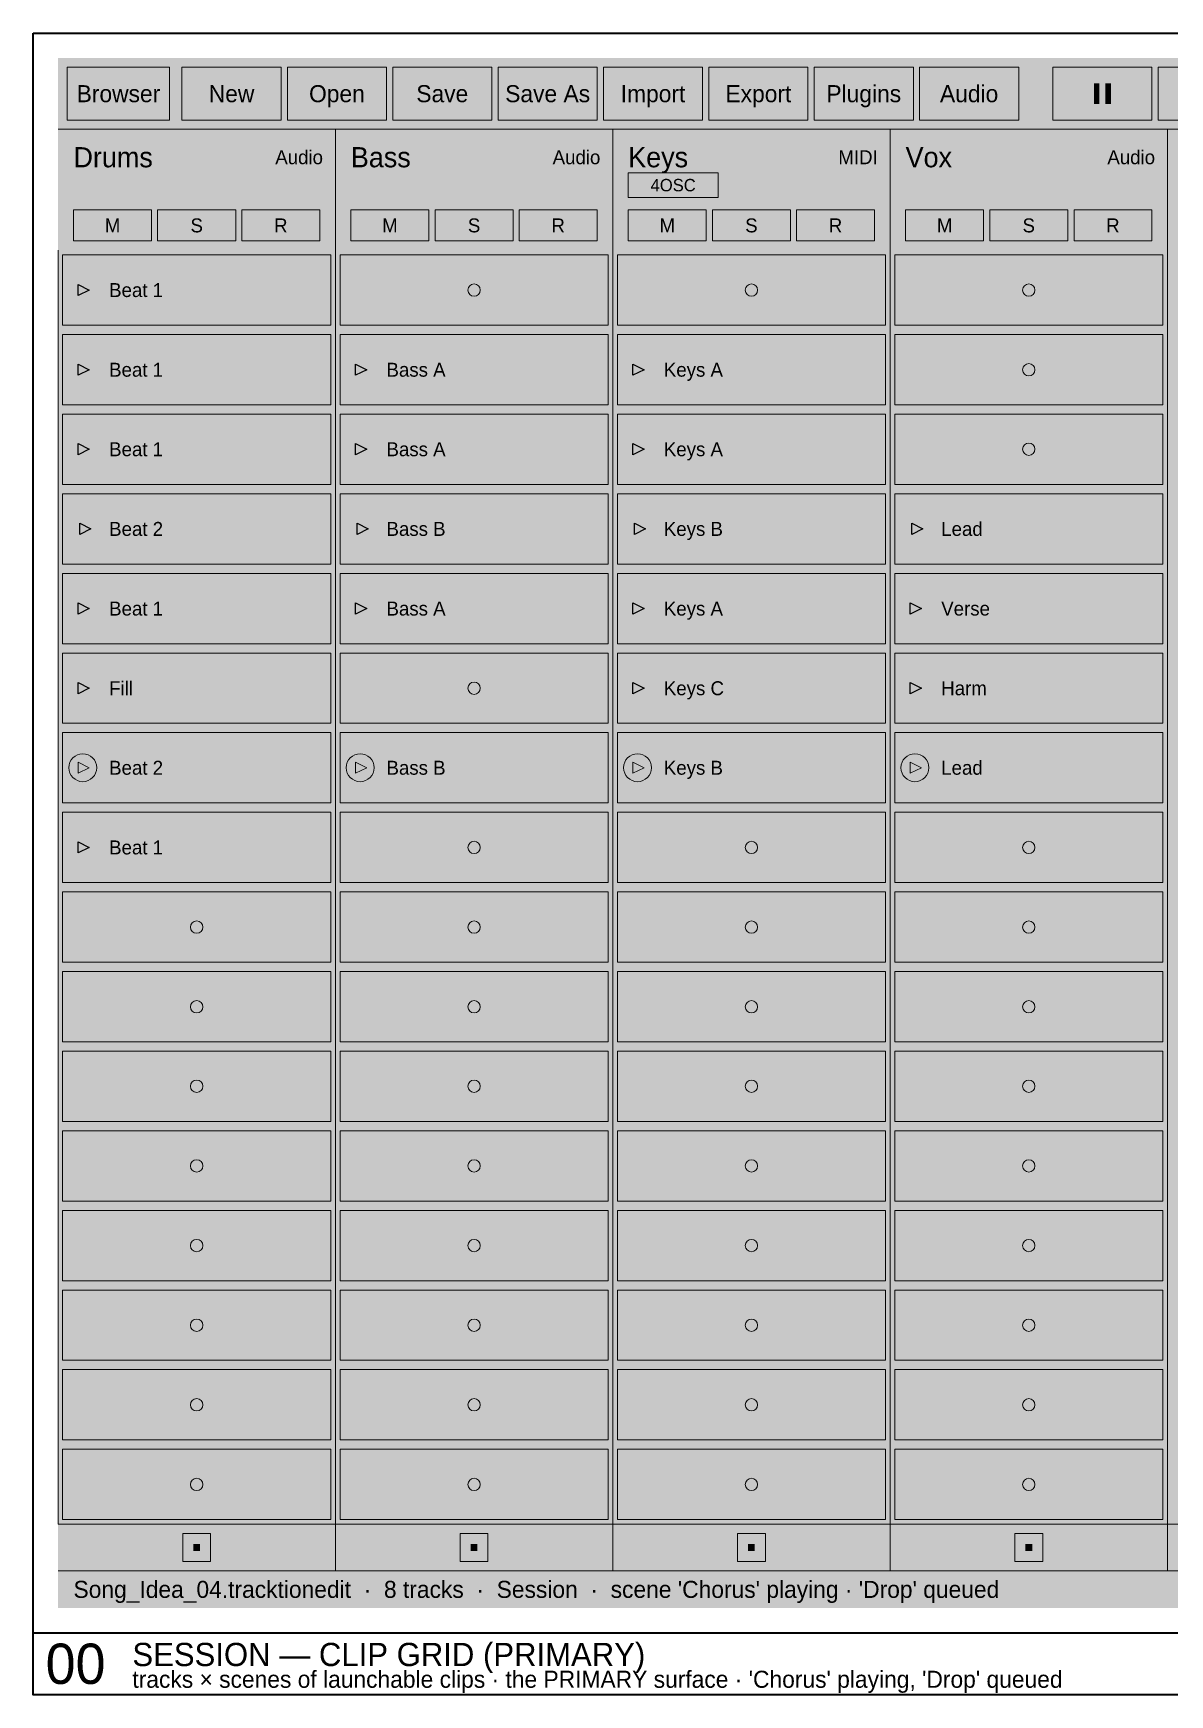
# Model space of a CAD drawing. Extents: x -16 to 1616, y -1056 to 16.
# Drawn here: x -16 to 718, y -1056 to 16 of the extents above; entities that cross this region are included whole.
import ezdxf
from ezdxf.enums import TextEntityAlignment as Align

# ---------------------------------------------------------------- set-up
doc = ezdxf.new("R2010")
doc.units = 0
for name, color, linetype, lineweight, true_color in [('FORGE-DIM', 7, 'Continuous', 9, 0x9aa2a8), ('FORGE-SHEET', 7, 'Continuous', 35, 0x9aa2a8), ('UI-ACCENT', 7, 'Continuous', 18, 0xe0902f), ('UI-CLIP', 7, 'Continuous', 13, 0x2d3135), ('UI-GHOST', 7, 'Continuous', 9, 0x555c62), ('UI-HAIRLINE', 7, 'Continuous', 9, 0x34383c)]:
    doc.layers.add(name, color=color, linetype=linetype, lineweight=lineweight, true_color=true_color)
for name, color, linetype, true_color in [('FORGE-TITLE', 7, 'Continuous', 0xd6d9dc), ('UI-PANEL-BG', 7, 'Continuous', 0x232629), ('UI-RAISED', 7, 'Continuous', 0x2d3135), ('UI-SHELL-BG', 7, 'Continuous', 0x1a1c1e), ('UI-TEXT', 7, 'Continuous', 0xd6d9dc), ('UI-TEXT-SEC', 7, 'Continuous', 0x8a9095)]:
    doc.layers.add(name, color=color, linetype=linetype, true_color=true_color)

msp = doc.modelspace()

# ---------------------------------------------------------------- hatches: boundary and pattern name
at = {"layer": 'UI-ACCENT', "true_color": 0xe0902f}
h = msp.add_hatch(color=7, dxfattribs=at)
h.dxf.hatch_style = 1
edge = h.paths.add_edge_path()
edge.add_arc((16, -303.8), 9, 0, 360)
h = msp.add_hatch(color=7, dxfattribs=at)
h.dxf.hatch_style = 1
edge = h.paths.add_edge_path()
edge.add_arc((195, -303.8), 9, 0, 360)
h = msp.add_hatch(color=7, dxfattribs=at)
h.dxf.hatch_style = 1
edge = h.paths.add_edge_path()
edge.add_arc((374, -303.8), 9, 0, 360)
h = msp.add_hatch(color=7, dxfattribs=at)
h.dxf.hatch_style = 1
edge = h.paths.add_edge_path()
edge.add_arc((553, -303.8), 9, 0, 360)
at = {"layer": 'UI-ACCENT'}
h = msp.add_hatch(color=256, dxfattribs=at)
h.dxf.hatch_style = 1
h.paths.add_polyline_path([(87.3, -958.8), (91.7, -958.8), (91.7, -963.2), (87.3, -963.2)])
h = msp.add_hatch(color=256, dxfattribs=at)
h.dxf.hatch_style = 1
h.paths.add_polyline_path([(266.3, -958.8), (270.7, -958.8), (270.7, -963.2), (266.3, -963.2)])
h = msp.add_hatch(color=256, dxfattribs=at)
h.dxf.hatch_style = 1
h.paths.add_polyline_path([(445.3, -958.8), (449.7, -958.8), (449.7, -963.2), (445.3, -963.2)])
h = msp.add_hatch(color=256, dxfattribs=at)
h.dxf.hatch_style = 1
h.paths.add_polyline_path([(624.3, -958.8), (628.7, -958.8), (628.7, -963.2), (624.3, -963.2)])
at = {"layer": 'UI-CLIP', "true_color": 0xc86e3c}
h = msp.add_hatch(color=7, dxfattribs=at)
h.dxf.hatch_style = 1
h.paths.add_polyline_path([(0, -46), (179, -46), (179, -51), (0, -51)])
at = {"layer": 'UI-CLIP', "true_color": 0x4e9aa6}
h = msp.add_hatch(color=7, dxfattribs=at)
h.dxf.hatch_style = 1
h.paths.add_polyline_path([(179, -46), (358, -46), (358, -51), (179, -51)])
at = {"layer": 'UI-CLIP', "true_color": 0x9a6fb0}
h = msp.add_hatch(color=7, dxfattribs=at)
h.dxf.hatch_style = 1
h.paths.add_polyline_path([(358, -46), (537, -46), (537, -51), (358, -51)])
at = {"layer": 'UI-CLIP', "true_color": 0x6fa855}
h = msp.add_hatch(color=7, dxfattribs=at)
h.dxf.hatch_style = 1
h.paths.add_polyline_path([(537, -46), (716, -46), (716, -51), (537, -51)])
at = {"layer": 'UI-CLIP', "true_color": 0xc95b6b}
h = msp.add_hatch(color=7, dxfattribs=at)
h.dxf.hatch_style = 1
h.paths.add_polyline_path([(716, -46), (895, -46), (895, -51), (716, -51)])
at = {"layer": 'UI-CLIP', "true_color": 0x71442b}
h = msp.add_hatch(color=7, dxfattribs=at)
h.dxf.hatch_style = 1
h.paths.add_polyline_path([(3, -127), (176, -127), (176, -172.4), (3, -172.4)])
h = msp.add_hatch(color=7, dxfattribs=at)
h.dxf.hatch_style = 1
h.paths.add_polyline_path([(3, -178.4), (176, -178.4), (176, -223.8), (3, -223.8)])
at = {"layer": 'UI-CLIP', "true_color": 0x345a60}
h = msp.add_hatch(color=7, dxfattribs=at)
h.dxf.hatch_style = 1
h.paths.add_polyline_path([(182, -178.4), (355, -178.4), (355, -223.8), (182, -223.8)])
at = {"layer": 'UI-CLIP', "true_color": 0x5a4465}
h = msp.add_hatch(color=7, dxfattribs=at)
h.dxf.hatch_style = 1
h.paths.add_polyline_path([(361, -178.4), (534, -178.4), (534, -223.8), (361, -223.8)])
at = {"layer": 'UI-CLIP', "true_color": 0x71442b}
h = msp.add_hatch(color=7, dxfattribs=at)
h.dxf.hatch_style = 1
h.paths.add_polyline_path([(3, -229.8), (176, -229.8), (176, -275.1), (3, -275.1)])
at = {"layer": 'UI-CLIP', "true_color": 0x345a60}
h = msp.add_hatch(color=7, dxfattribs=at)
h.dxf.hatch_style = 1
h.paths.add_polyline_path([(182, -229.8), (355, -229.8), (355, -275.1), (182, -275.1)])
at = {"layer": 'UI-CLIP', "true_color": 0x5a4465}
h = msp.add_hatch(color=7, dxfattribs=at)
h.dxf.hatch_style = 1
h.paths.add_polyline_path([(361, -229.8), (534, -229.8), (534, -275.1), (361, -275.1)])
at = {"layer": 'UI-CLIP', "true_color": 0x71442b}
h = msp.add_hatch(color=7, dxfattribs=at)
h.dxf.hatch_style = 1
h.paths.add_polyline_path([(3, -281.1), (176, -281.1), (176, -326.5), (3, -326.5)])
at = {"layer": 'UI-CLIP', "true_color": 0x345a60}
h = msp.add_hatch(color=7, dxfattribs=at)
h.dxf.hatch_style = 1
h.paths.add_polyline_path([(182, -281.1), (355, -281.1), (355, -326.5), (182, -326.5)])
at = {"layer": 'UI-CLIP', "true_color": 0x5a4465}
h = msp.add_hatch(color=7, dxfattribs=at)
h.dxf.hatch_style = 1
h.paths.add_polyline_path([(361, -281.1), (534, -281.1), (534, -326.5), (361, -326.5)])
at = {"layer": 'UI-CLIP', "true_color": 0x446137}
h = msp.add_hatch(color=7, dxfattribs=at)
h.dxf.hatch_style = 1
h.paths.add_polyline_path([(540, -281.1), (713, -281.1), (713, -326.5), (540, -326.5)])
at = {"layer": 'UI-CLIP', "true_color": 0xe0902f}
h = msp.add_hatch(color=7, dxfattribs=at)
h.dxf.hatch_style = 1
h.paths.add_polyline_path([(3, -323.5), (80.9, -323.5), (80.9, -326.5), (3, -326.5)])
h = msp.add_hatch(color=7, dxfattribs=at)
h.dxf.hatch_style = 1
h.paths.add_polyline_path([(182, -323.5), (259.9, -323.5), (259.9, -326.5), (182, -326.5)])
h = msp.add_hatch(color=7, dxfattribs=at)
h.dxf.hatch_style = 1
h.paths.add_polyline_path([(361, -323.5), (438.9, -323.5), (438.9, -326.5), (361, -326.5)])
h = msp.add_hatch(color=7, dxfattribs=at)
h.dxf.hatch_style = 1
h.paths.add_polyline_path([(540, -323.5), (617.9, -323.5), (617.9, -326.5), (540, -326.5)])
at = {"layer": 'UI-CLIP', "true_color": 0x71442b}
h = msp.add_hatch(color=7, dxfattribs=at)
h.dxf.hatch_style = 1
h.paths.add_polyline_path([(3, -332.5), (176, -332.5), (176, -377.9), (3, -377.9)])
at = {"layer": 'UI-CLIP', "true_color": 0x345a60}
h = msp.add_hatch(color=7, dxfattribs=at)
h.dxf.hatch_style = 1
h.paths.add_polyline_path([(182, -332.5), (355, -332.5), (355, -377.9), (182, -377.9)])
at = {"layer": 'UI-CLIP', "true_color": 0x5a4465}
h = msp.add_hatch(color=7, dxfattribs=at)
h.dxf.hatch_style = 1
h.paths.add_polyline_path([(361, -332.5), (534, -332.5), (534, -377.9), (361, -377.9)])
at = {"layer": 'UI-CLIP', "true_color": 0x446137}
h = msp.add_hatch(color=7, dxfattribs=at)
h.dxf.hatch_style = 1
h.paths.add_polyline_path([(540, -332.5), (713, -332.5), (713, -377.9), (540, -377.9)])
at = {"layer": 'UI-CLIP', "true_color": 0x71442b}
h = msp.add_hatch(color=7, dxfattribs=at)
h.dxf.hatch_style = 1
h.paths.add_polyline_path([(3, -383.9), (176, -383.9), (176, -429.2), (3, -429.2)])
at = {"layer": 'UI-CLIP', "true_color": 0x5a4465}
h = msp.add_hatch(color=7, dxfattribs=at)
h.dxf.hatch_style = 1
h.paths.add_polyline_path([(361, -383.9), (534, -383.9), (534, -429.2), (361, -429.2)])
at = {"layer": 'UI-CLIP', "true_color": 0x446137}
h = msp.add_hatch(color=7, dxfattribs=at)
h.dxf.hatch_style = 1
h.paths.add_polyline_path([(540, -383.9), (713, -383.9), (713, -429.2), (540, -429.2)])
at = {"layer": 'UI-CLIP', "true_color": 0x71442b}
h = msp.add_hatch(color=7, dxfattribs=at)
h.dxf.hatch_style = 1
h.paths.add_polyline_path([(3, -435.2), (176, -435.2), (176, -480.6), (3, -480.6)])
at = {"layer": 'UI-CLIP', "true_color": 0x345a60}
h = msp.add_hatch(color=7, dxfattribs=at)
h.dxf.hatch_style = 1
h.paths.add_polyline_path([(182, -435.2), (355, -435.2), (355, -480.6), (182, -480.6)])
at = {"layer": 'UI-CLIP', "true_color": 0x5a4465}
h = msp.add_hatch(color=7, dxfattribs=at)
h.dxf.hatch_style = 1
h.paths.add_polyline_path([(361, -435.2), (534, -435.2), (534, -480.6), (361, -480.6)])
at = {"layer": 'UI-CLIP', "true_color": 0x446137}
h = msp.add_hatch(color=7, dxfattribs=at)
h.dxf.hatch_style = 1
h.paths.add_polyline_path([(540, -435.2), (713, -435.2), (713, -480.6), (540, -480.6)])
at = {"layer": 'UI-CLIP', "true_color": 0x71442b}
h = msp.add_hatch(color=7, dxfattribs=at)
h.dxf.hatch_style = 1
h.paths.add_polyline_path([(3, -486.6), (176, -486.6), (176, -532), (3, -532)])
at = {"layer": 'UI-PANEL-BG'}
h = msp.add_hatch(color=256, dxfattribs=at)
h.dxf.hatch_style = 1
h.paths.add_polyline_path([(0, 0), (1600, 0), (1600, -46), (0, -46)])
h = msp.add_hatch(color=256, dxfattribs=at)
h.dxf.hatch_style = 1
h.paths.add_polyline_path([(0, -46), (179, -46), (179, -124), (0, -124)])
h = msp.add_hatch(color=256, dxfattribs=at)
h.dxf.hatch_style = 1
h.paths.add_polyline_path([(179, -46), (358, -46), (358, -124), (179, -124)])
h = msp.add_hatch(color=256, dxfattribs=at)
h.dxf.hatch_style = 1
h.paths.add_polyline_path([(358, -46), (537, -46), (537, -124), (358, -124)])
h = msp.add_hatch(color=256, dxfattribs=at)
h.dxf.hatch_style = 1
h.paths.add_polyline_path([(537, -46), (716, -46), (716, -124), (537, -124)])
h = msp.add_hatch(color=256, dxfattribs=at)
h.dxf.hatch_style = 1
h.paths.add_polyline_path([(716, -46), (895, -46), (895, -124), (716, -124)])
h = msp.add_hatch(color=256, dxfattribs=at)
h.dxf.hatch_style = 1
h.paths.add_polyline_path([(0, -946), (1600, -946), (1600, -976), (0, -976)])
h = msp.add_hatch(color=256, dxfattribs=at)
h.dxf.hatch_style = 1
h.paths.add_polyline_path([(0, -976), (1600, -976), (1600, -1000), (0, -1000)])
at = {"layer": 'UI-RAISED'}
h = msp.add_hatch(color=256, dxfattribs=at)
h.dxf.hatch_style = 1
h.paths.add_polyline_path([(6, -6), (72, -6), (72, -40), (6, -40)])
h = msp.add_hatch(color=256, dxfattribs=at)
h.dxf.hatch_style = 1
h.paths.add_polyline_path([(80, -6), (144, -6), (144, -40), (80, -40)])
h = msp.add_hatch(color=256, dxfattribs=at)
h.dxf.hatch_style = 1
h.paths.add_polyline_path([(148, -6), (212, -6), (212, -40), (148, -40)])
h = msp.add_hatch(color=256, dxfattribs=at)
h.dxf.hatch_style = 1
h.paths.add_polyline_path([(216, -6), (280, -6), (280, -40), (216, -40)])
h = msp.add_hatch(color=256, dxfattribs=at)
h.dxf.hatch_style = 1
h.paths.add_polyline_path([(284, -6), (348, -6), (348, -40), (284, -40)])
h = msp.add_hatch(color=256, dxfattribs=at)
h.dxf.hatch_style = 1
h.paths.add_polyline_path([(352, -6), (416, -6), (416, -40), (352, -40)])
h = msp.add_hatch(color=256, dxfattribs=at)
h.dxf.hatch_style = 1
h.paths.add_polyline_path([(420, -6), (484, -6), (484, -40), (420, -40)])
h = msp.add_hatch(color=256, dxfattribs=at)
h.dxf.hatch_style = 1
h.paths.add_polyline_path([(488, -6), (552, -6), (552, -40), (488, -40)])
h = msp.add_hatch(color=256, dxfattribs=at)
h.dxf.hatch_style = 1
h.paths.add_polyline_path([(556, -6), (620, -6), (620, -40), (556, -40)])
h = msp.add_hatch(color=256, dxfattribs=at)
h.dxf.hatch_style = 1
h.paths.add_polyline_path([(642, -6), (706, -6), (706, -40), (642, -40)])
h = msp.add_hatch(color=256, dxfattribs=at)
h.dxf.hatch_style = 1
h.paths.add_polyline_path([(710, -6), (774, -6), (774, -40), (710, -40)])
h = msp.add_hatch(color=256, dxfattribs=at)
h.dxf.hatch_style = 1
h.paths.add_polyline_path([(368, -74), (426, -74), (426, -90), (368, -90)])
h = msp.add_hatch(color=256, dxfattribs=at)
h.dxf.hatch_style = 1
h.paths.add_polyline_path([(10, -98), (60.3, -98), (60.3, -118), (10, -118)])
h = msp.add_hatch(color=256, dxfattribs=at)
h.dxf.hatch_style = 1
h.paths.add_polyline_path([(64.3, -98), (114.7, -98), (114.7, -118), (64.3, -118)])
h = msp.add_hatch(color=256, dxfattribs=at)
h.dxf.hatch_style = 1
h.paths.add_polyline_path([(118.7, -98), (169, -98), (169, -118), (118.7, -118)])
h = msp.add_hatch(color=256, dxfattribs=at)
h.dxf.hatch_style = 1
h.paths.add_polyline_path([(189, -98), (239.3, -98), (239.3, -118), (189, -118)])
h = msp.add_hatch(color=256, dxfattribs=at)
h.dxf.hatch_style = 1
h.paths.add_polyline_path([(243.3, -98), (293.7, -98), (293.7, -118), (243.3, -118)])
h = msp.add_hatch(color=256, dxfattribs=at)
h.dxf.hatch_style = 1
h.paths.add_polyline_path([(297.7, -98), (348, -98), (348, -118), (297.7, -118)])
h = msp.add_hatch(color=256, dxfattribs=at)
h.dxf.hatch_style = 1
h.paths.add_polyline_path([(368, -98), (418.3, -98), (418.3, -118), (368, -118)])
h = msp.add_hatch(color=256, dxfattribs=at)
h.dxf.hatch_style = 1
h.paths.add_polyline_path([(422.3, -98), (472.7, -98), (472.7, -118), (422.3, -118)])
h = msp.add_hatch(color=256, dxfattribs=at)
h.dxf.hatch_style = 1
h.paths.add_polyline_path([(476.7, -98), (527, -98), (527, -118), (476.7, -118)])
h = msp.add_hatch(color=256, dxfattribs=at)
h.dxf.hatch_style = 1
h.paths.add_polyline_path([(547, -98), (597.3, -98), (597.3, -118), (547, -118)])
h = msp.add_hatch(color=256, dxfattribs=at)
h.dxf.hatch_style = 1
h.paths.add_polyline_path([(601.3, -98), (651.7, -98), (651.7, -118), (601.3, -118)])
h = msp.add_hatch(color=256, dxfattribs=at)
h.dxf.hatch_style = 1
h.paths.add_polyline_path([(655.7, -98), (706, -98), (706, -118), (655.7, -118)])
h = msp.add_hatch(color=256, dxfattribs=at)
h.dxf.hatch_style = 1
h.paths.add_polyline_path([(80.5, -952), (98.5, -952), (98.5, -970), (80.5, -970)])
h = msp.add_hatch(color=256, dxfattribs=at)
h.dxf.hatch_style = 1
h.paths.add_polyline_path([(259.5, -952), (277.5, -952), (277.5, -970), (259.5, -970)])
h = msp.add_hatch(color=256, dxfattribs=at)
h.dxf.hatch_style = 1
h.paths.add_polyline_path([(438.5, -952), (456.5, -952), (456.5, -970), (438.5, -970)])
h = msp.add_hatch(color=256, dxfattribs=at)
h.dxf.hatch_style = 1
h.paths.add_polyline_path([(617.5, -952), (635.5, -952), (635.5, -970), (617.5, -970)])
at = {"layer": 'UI-SHELL-BG'}
h = msp.add_hatch(color=256, dxfattribs=at)
h.dxf.hatch_style = 1
h.paths.add_polyline_path([(0, -46), (1600, -46), (1600, -976), (0, -976)])
at = {"layer": 'UI-TEXT'}
h = msp.add_hatch(color=256, dxfattribs=at)
h.dxf.hatch_style = 1
h.paths.add_polyline_path([(668.5, -16.4), (672, -16.4), (672, -29.6), (668.5, -29.6)])
h = msp.add_hatch(color=256, dxfattribs=at)
h.dxf.hatch_style = 1
h.paths.add_polyline_path([(676, -16.4), (679.5, -16.4), (679.5, -29.6), (676, -29.6)])

# ---------------------------------------------------------------- linework, layer by layer
at = {"layer": 'FORGE-SHEET'}
msp.add_line((-16, -1016), (1616, -1016), dxfattribs=at)
msp.add_lwpolyline([(-16, 16), (1616, 16), (1616, -1056), (-16, -1056)], close=True, dxfattribs=at)
at = {"layer": 'UI-ACCENT'}
for points in [[(3, -281.1), (176, -281.1), (176, -326.5), (3, -326.5)], [(182, -281.1), (355, -281.1), (355, -326.5), (182, -326.5)], [(361, -281.1), (534, -281.1), (534, -326.5), (361, -326.5)], [(540, -281.1), (713, -281.1), (713, -326.5), (540, -326.5)], [(3, -435.2), (176, -435.2), (176, -480.6), (3, -480.6)], [(182, -435.2), (355, -435.2), (355, -480.6), (182, -480.6)], [(361, -435.2), (534, -435.2), (534, -480.6), (361, -480.6)], [(540, -435.2), (713, -435.2), (713, -480.6), (540, -480.6)], [(13, -454.3), (20.2, -457.9), (13, -461.5)], [(192, -454.3), (199.2, -457.9), (192, -461.5)], [(371, -454.3), (378.2, -457.9), (371, -461.5)], [(550, -454.3), (557.2, -457.9), (550, -461.5)]]:
    msp.add_lwpolyline(points, close=True, dxfattribs=at)
for centre in [(16, -457.9), (195, -457.9), (374, -457.9), (553, -457.9)]:
    msp.add_circle(centre, 9, dxfattribs=at)
at = {"layer": 'UI-GHOST'}
for points in [[(182, -127), (355, -127), (355, -172.4), (182, -172.4)], [(361, -127), (534, -127), (534, -172.4), (361, -172.4)], [(540, -127), (713, -127), (713, -172.4), (540, -172.4)], [(540, -178.4), (713, -178.4), (713, -223.8), (540, -223.8)], [(540, -229.8), (713, -229.8), (713, -275.1), (540, -275.1)], [(182, -383.9), (355, -383.9), (355, -429.2), (182, -429.2)], [(182, -486.6), (355, -486.6), (355, -532), (182, -532)], [(361, -486.6), (534, -486.6), (534, -532), (361, -532)], [(540, -486.6), (713, -486.6), (713, -532), (540, -532)], [(3, -538), (176, -538), (176, -583.4), (3, -583.4)], [(182, -538), (355, -538), (355, -583.4), (182, -583.4)], [(361, -538), (534, -538), (534, -583.4), (361, -583.4)], [(540, -538), (713, -538), (713, -583.4), (540, -583.4)], [(3, -589.4), (176, -589.4), (176, -634.8), (3, -634.8)], [(182, -589.4), (355, -589.4), (355, -634.8), (182, -634.8)], [(361, -589.4), (534, -589.4), (534, -634.8), (361, -634.8)], [(540, -589.4), (713, -589.4), (713, -634.8), (540, -634.8)], [(3, -640.8), (176, -640.8), (176, -686.1), (3, -686.1)], [(182, -640.8), (355, -640.8), (355, -686.1), (182, -686.1)], [(361, -640.8), (534, -640.8), (534, -686.1), (361, -686.1)], [(540, -640.8), (713, -640.8), (713, -686.1), (540, -686.1)], [(3, -692.1), (176, -692.1), (176, -737.5), (3, -737.5)], [(182, -692.1), (355, -692.1), (355, -737.5), (182, -737.5)], [(361, -692.1), (534, -692.1), (534, -737.5), (361, -737.5)], [(540, -692.1), (713, -692.1), (713, -737.5), (540, -737.5)], [(3, -743.5), (176, -743.5), (176, -788.9), (3, -788.9)], [(182, -743.5), (355, -743.5), (355, -788.9), (182, -788.9)], [(361, -743.5), (534, -743.5), (534, -788.9), (361, -788.9)], [(540, -743.5), (713, -743.5), (713, -788.9), (540, -788.9)], [(3, -794.9), (176, -794.9), (176, -840.2), (3, -840.2)], [(182, -794.9), (355, -794.9), (355, -840.2), (182, -840.2)], [(361, -794.9), (534, -794.9), (534, -840.2), (361, -840.2)], [(540, -794.9), (713, -794.9), (713, -840.2), (540, -840.2)], [(3, -846.2), (176, -846.2), (176, -891.6), (3, -891.6)], [(182, -846.2), (355, -846.2), (355, -891.6), (182, -891.6)], [(361, -846.2), (534, -846.2), (534, -891.6), (361, -891.6)], [(540, -846.2), (713, -846.2), (713, -891.6), (540, -891.6)], [(3, -897.6), (176, -897.6), (176, -943), (3, -943)], [(182, -897.6), (355, -897.6), (355, -943), (182, -943)], [(361, -897.6), (534, -897.6), (534, -943), (361, -943)], [(540, -897.6), (713, -897.6), (713, -943), (540, -943)]]:
    msp.add_lwpolyline(points, close=True, dxfattribs=at)
for centre in [(268.5, -149.7), (447.5, -149.7), (626.5, -149.7), (626.5, -201.1), (626.5, -252.4), (268.5, -406.6), (268.5, -509.3), (447.5, -509.3), (626.5, -509.3), (89.5, -560.7), (268.5, -560.7), (447.5, -560.7), (626.5, -560.7), (89.5, -612.1), (268.5, -612.1), (447.5, -612.1), (626.5, -612.1), (89.5, -663.4), (268.5, -663.4), (447.5, -663.4), (626.5, -663.4), (89.5, -714.8), (268.5, -714.8), (447.5, -714.8), (626.5, -714.8), (89.5, -766.2), (268.5, -766.2), (447.5, -766.2), (626.5, -766.2), (89.5, -817.6), (268.5, -817.6), (447.5, -817.6), (626.5, -817.6), (89.5, -868.9), (268.5, -868.9), (447.5, -868.9), (626.5, -868.9), (89.5, -920.3), (268.5, -920.3), (447.5, -920.3), (626.5, -920.3)]:
    msp.add_circle(centre, 4, dxfattribs=at)
at = {"layer": 'UI-HAIRLINE'}
for p, q in [((0, -46), (1600, -46)), ((179, -46), (179, -124)), ((358, -46), (358, -124)), ((537, -46), (537, -124)), ((716, -46), (716, -124)), ((0, -124), (0, -946)), ((179, -124), (179, -946)), ((358, -124), (358, -946)), ((537, -124), (537, -946)), ((716, -124), (716, -946)), ((0, -946), (1600, -946)), ((179, -946), (179, -976)), ((358, -946), (358, -976)), ((537, -946), (537, -976)), ((716, -946), (716, -976)), ((0, -976), (1600, -976))]:
    msp.add_line(p, q, dxfattribs=at)
for points in [[(6, -6), (72, -6), (72, -40), (6, -40)], [(80, -6), (144, -6), (144, -40), (80, -40)], [(148, -6), (212, -6), (212, -40), (148, -40)], [(216, -6), (280, -6), (280, -40), (216, -40)], [(284, -6), (348, -6), (348, -40), (284, -40)], [(352, -6), (416, -6), (416, -40), (352, -40)], [(420, -6), (484, -6), (484, -40), (420, -40)], [(488, -6), (552, -6), (552, -40), (488, -40)], [(556, -6), (620, -6), (620, -40), (556, -40)], [(642, -6), (706, -6), (706, -40), (642, -40)], [(710, -6), (774, -6), (774, -40), (710, -40)], [(368, -74), (426, -74), (426, -90), (368, -90)], [(10, -98), (60.3, -98), (60.3, -118), (10, -118)], [(64.3, -98), (114.7, -98), (114.7, -118), (64.3, -118)], [(118.7, -98), (169, -98), (169, -118), (118.7, -118)], [(189, -98), (239.3, -98), (239.3, -118), (189, -118)], [(243.3, -98), (293.7, -98), (293.7, -118), (243.3, -118)], [(297.7, -98), (348, -98), (348, -118), (297.7, -118)], [(368, -98), (418.3, -98), (418.3, -118), (368, -118)], [(422.3, -98), (472.7, -98), (472.7, -118), (422.3, -118)], [(476.7, -98), (527, -98), (527, -118), (476.7, -118)], [(547, -98), (597.3, -98), (597.3, -118), (547, -118)], [(601.3, -98), (651.7, -98), (651.7, -118), (601.3, -118)], [(655.7, -98), (706, -98), (706, -118), (655.7, -118)], [(80.5, -952), (98.5, -952), (98.5, -970), (80.5, -970)], [(259.5, -952), (277.5, -952), (277.5, -970), (259.5, -970)], [(438.5, -952), (456.5, -952), (456.5, -970), (438.5, -970)], [(617.5, -952), (635.5, -952), (635.5, -970), (617.5, -970)]]:
    msp.add_lwpolyline(points, close=True, dxfattribs=at)
at = {"layer": 'UI-HAIRLINE', "true_color": 0x101010}
for points in [[(3, -127), (176, -127), (176, -172.4), (3, -172.4)], [(3, -178.4), (176, -178.4), (176, -223.8), (3, -223.8)], [(182, -178.4), (355, -178.4), (355, -223.8), (182, -223.8)], [(361, -178.4), (534, -178.4), (534, -223.8), (361, -223.8)], [(3, -229.8), (176, -229.8), (176, -275.1), (3, -275.1)], [(182, -229.8), (355, -229.8), (355, -275.1), (182, -275.1)], [(361, -229.8), (534, -229.8), (534, -275.1), (361, -275.1)], [(3, -332.5), (176, -332.5), (176, -377.9), (3, -377.9)], [(182, -332.5), (355, -332.5), (355, -377.9), (182, -377.9)], [(361, -332.5), (534, -332.5), (534, -377.9), (361, -377.9)], [(540, -332.5), (713, -332.5), (713, -377.9), (540, -377.9)], [(3, -383.9), (176, -383.9), (176, -429.2), (3, -429.2)], [(361, -383.9), (534, -383.9), (534, -429.2), (361, -429.2)], [(540, -383.9), (713, -383.9), (713, -429.2), (540, -429.2)], [(3, -486.6), (176, -486.6), (176, -532), (3, -532)]]:
    msp.add_lwpolyline(points, close=True, dxfattribs=at)
at = {"layer": 'UI-TEXT'}
for points in [[(13, -146.1), (20.2, -149.7), (13, -153.3)], [(13, -197.5), (20.2, -201.1), (13, -204.7)], [(192, -197.5), (199.2, -201.1), (192, -204.7)], [(371, -197.5), (378.2, -201.1), (371, -204.7)], [(13, -248.8), (20.2, -252.4), (13, -256)], [(192, -248.8), (199.2, -252.4), (192, -256)], [(371, -248.8), (378.2, -252.4), (371, -256)], [(13, -351.6), (20.2, -355.2), (13, -358.8)], [(192, -351.6), (199.2, -355.2), (192, -358.8)], [(371, -351.6), (378.2, -355.2), (371, -358.8)], [(550, -351.6), (557.2, -355.2), (550, -358.8)], [(13, -403), (20.2, -406.6), (13, -410.2)], [(371, -403), (378.2, -406.6), (371, -410.2)], [(550, -403), (557.2, -406.6), (550, -410.2)], [(13, -505.7), (20.2, -509.3), (13, -512.9)]]:
    msp.add_lwpolyline(points, close=True, dxfattribs=at)
at = {"layer": 'UI-TEXT', "true_color": 0x241600}
for points in [[(14, -300.2), (21.2, -303.8), (14, -307.4)], [(193, -300.2), (200.2, -303.8), (193, -307.4)], [(372, -300.2), (379.2, -303.8), (372, -307.4)], [(551, -300.2), (558.2, -303.8), (551, -307.4)]]:
    msp.add_lwpolyline(points, close=True, dxfattribs=at)

# ---------------------------------------------------------------- texts
at = {"layer": 'FORGE-DIM'}
msp.add_text("tracks × scenes of launchable clips · the PRIMARY surface · 'Chorus' playing, 'Drop' queued", height=11, dxfattribs=at).set_placement((48, -1046), align=Align.MIDDLE_LEFT)
at = {"layer": 'FORGE-TITLE'}
for s, height, p in [('00', 26, (-8, -1036)), ('SESSION — CLIP GRID (PRIMARY)', 15, (48, -1030))]:
    msp.add_text(s, height=height, dxfattribs=at).set_placement(p, align=Align.MIDDLE_LEFT)
at = {"layer": 'UI-ACCENT'}
msp.add_text('4OSC', height=8, dxfattribs=at).set_placement((397, -82), align=Align.MIDDLE_CENTER)
at = {"layer": 'UI-TEXT'}
for s, height, p in [('Browser', 11, (39, -23)), ('New', 11, (112, -23)), ('Open', 11, (180, -23)), ('Save', 11, (248, -23)), ('Save As', 11, (316, -23)), ('Import', 11, (384, -23)), ('Export', 11, (452, -23)), ('Plugins', 11, (520, -23)), ('Audio', 11, (588, -23)), ('M', 9, (35.2, -108)), ('S', 9, (89.5, -108)), ('R', 9, (143.8, -108)), ('M', 9, (214.2, -108)), ('S', 9, (268.5, -108)), ('R', 9, (322.8, -108)), ('M', 9, (393.2, -108)), ('S', 9, (447.5, -108)), ('R', 9, (501.8, -108)), ('M', 9, (572.2, -108)), ('S', 9, (626.5, -108)), ('R', 9, (680.8, -108))]:
    msp.add_text(s, height=height, dxfattribs=at).set_placement(p, align=Align.MIDDLE_CENTER)
for s, height, p in [('Drums', 13, (10, -64)), ('Bass', 13, (189, -64)), ('Keys', 13, (368, -64)), ('Vox', 13, (547, -64)), ('Beat 1', 9, (33, -149.7)), ('Beat 1', 9, (33, -201.1)), ('Bass A', 9, (212, -201.1)), ('Keys A', 9, (391, -201.1)), ('Beat 1', 9, (33, -252.4)), ('Bass A', 9, (212, -252.4)), ('Keys A', 9, (391, -252.4)), ('Beat 2', 9, (33, -303.8)), ('Bass B', 9, (212, -303.8)), ('Keys B', 9, (391, -303.8)), ('Lead', 9, (570, -303.8)), ('Beat 1', 9, (33, -355.2)), ('Bass A', 9, (212, -355.2)), ('Keys A', 9, (391, -355.2)), ('Verse', 9, (570, -355.2)), ('Fill', 9, (33, -406.6)), ('Keys C', 9, (391, -406.6)), ('Harm', 9, (570, -406.6)), ('Beat 2', 9, (33, -457.9)), ('Bass B', 9, (212, -457.9)), ('Keys B', 9, (391, -457.9)), ('Lead', 9, (570, -457.9)), ('Beat 1', 9, (33, -509.3))]:
    msp.add_text(s, height=height, dxfattribs=at).set_placement(p, align=Align.MIDDLE_LEFT)
at = {"layer": 'UI-TEXT-SEC'}
for s, p in [('Audio', (171, -64)), ('Audio', (350, -64)), ('MIDI', (529, -64)), ('Audio', (708, -64))]:
    msp.add_text(s, height=9, dxfattribs=at).set_placement(p, align=Align.MIDDLE_RIGHT)
msp.add_text("Song_Idea_04.tracktionedit  ·  8 tracks  ·  Session  ·  scene 'Chorus' playing · 'Drop' queued", height=11, dxfattribs=at).set_placement((10, -988), align=Align.MIDDLE_LEFT)

doc.saveas('drawing.dxf')
